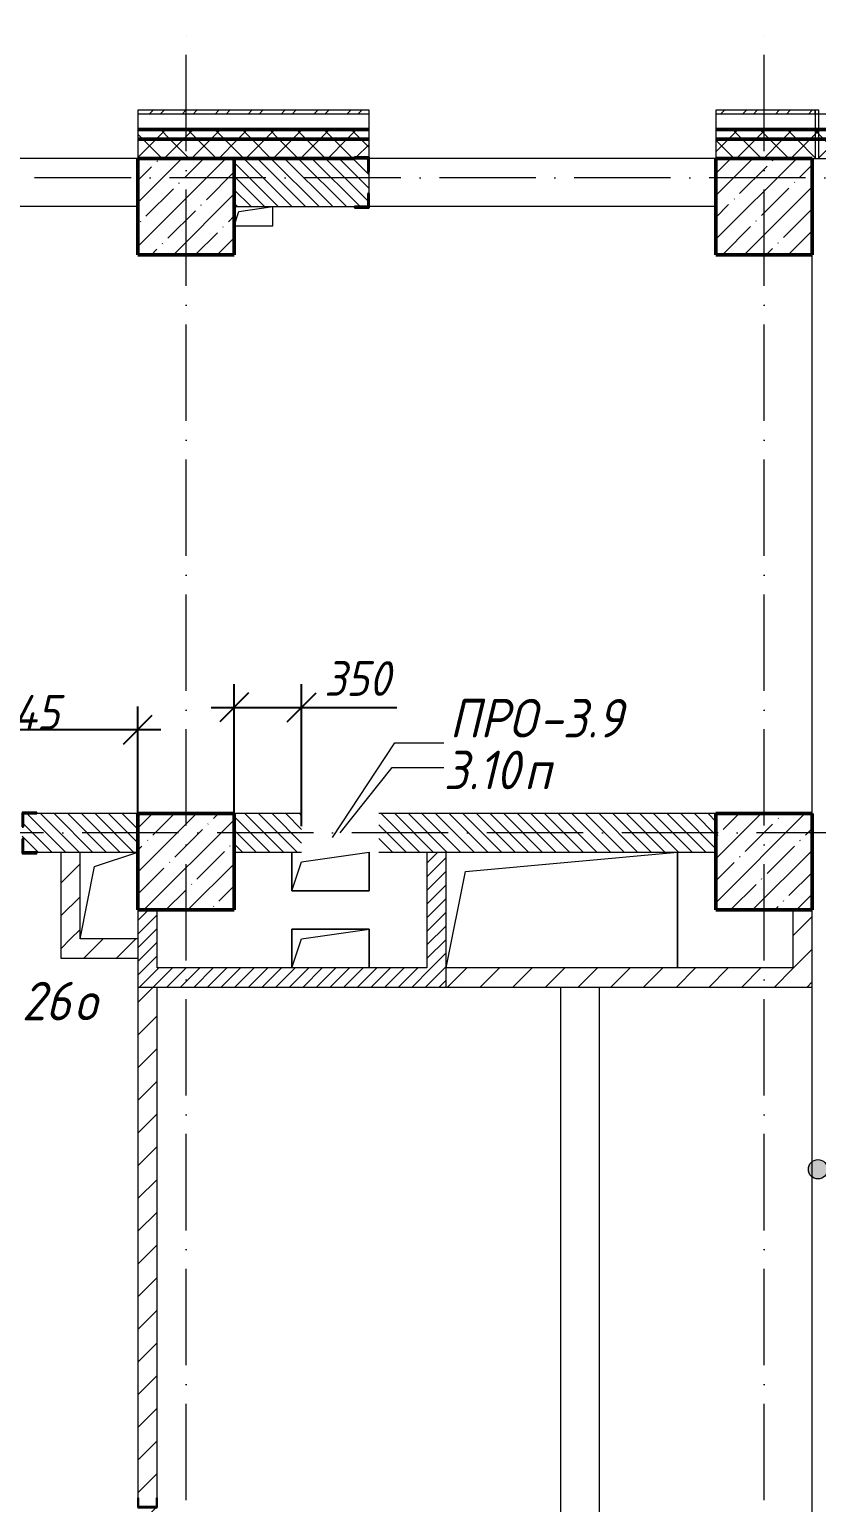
# Model space of a CAD drawing. Header units: millimetres. Extents: x -401725 to 250493, y 305116 to 802890.
# Drawn here: x 178923 to 183008, y 314692 to 322337 of the extents above; entities that cross this region are included whole.
import ezdxf

# ---------------------------------------------------------------- set-up
doc = ezdxf.new("R2010")
doc.units = ezdxf.units.MM
doc.linetypes.add('50_200_ШТРИХ_1Т_ш5_п1_п1_', pattern=[700, 500, -100, 0, -100])
for name, color, linetype, lineweight in [('A-____-____-DIMS', 7, 'Continuous', 9), ('A-FLOR-____-OTLN', 7, 'Continuous', 9), ('A-GENM-____-IDEN', 7, 'Continuous', 9), ('A-GENM-____-MCUT', 7, 'Continuous', 25), ('A-GENM-____-OTLN', 7, 'Continuous', 9), ('A-GENM-____-OTLN-1', 7, 'Continuous', 25), ('A-GLAZ-____-IDEN', 7, 'Continuous', 9), ('A-WALL-____-MCUT-2', 7, 'Continuous', 50), ('A-WALL-____-MCUT-3', 7, 'Continuous', 9), ('A-WALL-____-OTLN', 7, 'Continuous', 9), ('A-WALL-____-PATT-1', 7, 'Continuous', 9), ('A-WALL-FNSH-MCUT-1', 7, 'Continuous', 9), ('G-____-____-TEXT', 7, 'Continuous', 9), ('I-WALL-____-OTLN', 7, 'Continuous', 9), ('S-COLS-____-MCUT', 7, 'Continuous', 50), ('S-COLS-____-OTLN', 7, 'Continuous', 9), ('S-GRID-____-OTLN-1', 7, '50_200_ШТРИХ_1Т_ш5_п1_п1_', 9)]:
    doc.layers.add(name, color=color, linetype=linetype, lineweight=lineweight)
doc.styles.add('ISOCPEUR_I_10', font='isocpeui.ttf', dxfattribs={"width": 0.9, "height": 180})
doc.styles.add('ISOCPEUR_I_9', font='isocpeui.ttf', dxfattribs={"width": 0.9, "height": 250})
doc.dimstyles.new('ISO-1_8_0_9К_СРЕДНИЙ_Кладочные_3', dxfattribs={"dimscale": 304.8, "dimtxt": 179.276612, "dimasz": 0.492126, "dimexe": 0.393701, "dimexo": 0, "dimgap": 0, "dimtad": 1, "dimdec": 3, "dimrnd": 0.001, "dimdsep": 46, "dimtxsty": 'ISOCPEUR_I_10', "dimblk1": 'OBLIQUE', "dimblk2": 'OBLIQUE', "dimsah": 1, "dimcen": 0.09, "dimdle": 0.393701, "dimazin": 0, "dimtfac": 1, "dimtdec": 4, "dimtix": 1, "dimtmove": 0, "dimatfit": 3, "dimfxl": 1, "dimtvp": 1, "dimtolj": 1, "dimtzin": 0, "dimarcsym": 2})
doc.dimstyles.new('ISO-1_8_0_9К_СРЕДНИЙ_Кладочные_4', dxfattribs={"dimscale": 304.8, "dimtxt": 179.276612, "dimasz": 0.492126, "dimexe": 0.393701, "dimexo": 0, "dimgap": 0, "dimtad": 1, "dimdec": 3, "dimrnd": 0.001, "dimdsep": 46, "dimtxsty": 'ISOCPEUR_I_10', "dimblk1": 'OBLIQUE', "dimblk2": 'OBLIQUE', "dimsah": 1, "dimcen": 0.09, "dimdle": 0.393701, "dimazin": 0, "dimtfac": 1, "dimtdec": 4, "dimtix": 1, "dimtmove": 1, "dimatfit": 3, "dimfxl": 1, "dimtvp": 1, "dimtolj": 1, "dimtzin": 0, "dimarcsym": 2})
pattern_1 = [(45, (144685.44, 312186.37), (-84.8528, 84.8528), [])]
pattern_2 = [(45, (144685.44, 312186.37), (-70.71068, 70.71068), []), (135, (144685.44, 312186.37), (-70.71068, -70.71068), [])]
pattern_3 = [(135, (144685.44, 312186.367), (-35.35534, -35.35534), [])]
pattern_4 = [(45, (144685.44, 312186.367), (-35.35534, 35.35534), [])]

# ---------------------------------------------------------------- blocks, each defined once
blk = doc.blocks.new('BSC_Колонна _Прямоугольная - 500х500-V73-АР1_План отверстий 3 этажа в осях 1-64_А-ГГ')
at = {"layer": 'S-COLS-____-OTLN'}
h = blk.add_hatch(dxfattribs=at)
h.set_pattern_fill('FP_110', color=256, style=0, pattern_type=2)
h.set_pattern_definition([(45, (-38050, -5831.04), (-114.04925, 114.04925), []), (45, (-37935.95, -5831.04), (-114.04925, 114.04925), [201.613, -40.323, 3.353, -36.97])])
h.paths.add_polyline_path([(-250, -250), (250, -250), (250, 250), (-250, 250)], flags=0)
at = {"layer": 'S-COLS-____-MCUT'}
for p, q in [((250, 250), (-250, 250)), ((-250, 250), (-250, -250)), ((250, -250), (250, 250)), ((-250, -250), (250, -250))]:
    blk.add_line(p, q, dxfattribs=at)
blk = doc.blocks.new('BSC_Колонна _Прямоугольная - 500х500-V114-АР1_План отверстий 3 этажа в осях 1-64_А-ГГ')
at = {"layer": 'S-COLS-____-OTLN'}
h = blk.add_hatch(dxfattribs=at)
h.set_pattern_fill('FP_137', color=256, style=0, pattern_type=2)
h.set_pattern_definition([(45, (-35050, -5831.04), (-114.04925, 114.04925), []), (45, (-34935.95, -5831.04), (-114.04925, 114.04925), [201.613, -40.323, 3.353, -36.97])])
h.paths.add_polyline_path([(-250, -250), (250, -250), (250, 250), (-250, 250)], flags=0)
at = {"layer": 'S-COLS-____-MCUT'}
for p, q in [((250, 250), (-250, 250)), ((-250, 250), (-250, -250)), ((250, -250), (250, 250)), ((-250, -250), (250, -250))]:
    blk.add_line(p, q, dxfattribs=at)
blk = doc.blocks.new('BSC_Колонна _Прямоугольная - 500х500-V115-АР1_План отверстий 3 этажа в осях 1-64_А-ГГ')
at = {"layer": 'S-COLS-____-OTLN'}
h = blk.add_hatch(dxfattribs=at)
h.set_pattern_fill('FP_138', color=256, style=0, pattern_type=2)
h.set_pattern_definition([(45, (-38050, -9231.04), (-114.04925, 114.04925), []), (45, (-37935.95, -9231.04), (-114.04925, 114.04925), [201.613, -40.323, 3.353, -36.97])])
h.paths.add_polyline_path([(-250, -250), (250, -250), (250, 250), (-250, 250)], flags=0)
at = {"layer": 'S-COLS-____-MCUT'}
for p, q in [((250, 250), (-250, 250)), ((-250, 250), (-250, -250)), ((250, -250), (250, 250)), ((-250, -250), (250, -250))]:
    blk.add_line(p, q, dxfattribs=at)
blk = doc.blocks.new('Фахверк_СКБ_Уголок - 250_2700-27497298-АР1_План отверстий 3 этажа в осях 1-64_А-ГГ')
at = {"layer": 'A-GENM-____-MCUT'}
for p, q in [((200, 181), (125, 181)), ((125, 181), (125, 106)), ((131, 106), (131, 175)), ((131, 175), (200, 175)), ((200, 175), (200, 181)), ((125, 106), (131, 106)), ((131, -6), (125, -6)), ((125, -6), (125, -81)), ((131, -75), (131, -6)), ((200, -75), (131, -75)), ((200, -81), (200, -75)), ((125, -81), (200, -81))]:
    blk.add_line(p, q, dxfattribs=at)
blk = doc.blocks.new('154_Фахверк_СКБ_Швеллер - Тип_100_3550-28487752-АР1_План отверстий 3 этажа в осях 1-64_А-ГГ')
at = {"layer": 'A-GENM-____-MCUT'}
for p, q in [((175, 50), (125, 50)), ((125, 50), (125, -50)), ((128, 47), (175, 47)), ((128, -47), (128, 47)), ((175, 47), (175, 50)), ((125, -50), (175, -50)), ((175, -47), (128, -47)), ((175, -50), (175, -47))]:
    blk.add_line(p, q, dxfattribs=at)
blk = doc.blocks.new('154_Стойка_СКБ_Уголок - СМ-2180_200-28268025-АР1_План отверстий 3 этажа в осях 1-64_А-ГГ')
at = {"layer": 'A-GENM-____-MCUT'}
for p, q in [((125, 156), (125, 81)), ((200, 156), (125, 156)), ((200, 150), (200, 156)), ((125, 81), (131, 81)), ((131, 81), (131, 150)), ((131, 150), (200, 150)), ((131, 19), (125, 19)), ((125, 19), (125, -56)), ((131, -50), (131, 19)), ((125, -56), (200, -56)), ((200, -50), (131, -50)), ((200, -56), (200, -50))]:
    blk.add_line(p, q, dxfattribs=at)
blk = doc.blocks.new('AR_Отверстие прямоугольное _в плите_ - AR_Отверстие прямоугольное _в плите_-30459223-АР1_План отверстий 3 этажа в осях 1-64_А-ГГ')
at = {"layer": 'A-GENM-____-OTLN'}
for p, q in [((-200, 100), (-200, -100)), ((-150, 50), (200, 100)), ((200, -100), (200, 100)), ((-200, -100), (-150, 50)), ((-200, -100), (200, -100))]:
    blk.add_line(p, q, dxfattribs=at)
blk = doc.blocks.new('AR_Отверстие прямоугольное _в плите_ - AR_Отверстие прямоугольное _в плите_-V181-АР1_План отверстий 3 этажа в осях 1-64_А-ГГ')
at = {"layer": 'A-GENM-____-OTLN'}
for p, q in [((-100, -50), (-75, 25)), ((-75, 25), (100, 50)), ((100, -50), (100, 50)), ((-100, -50), (100, -50))]:
    blk.add_line(p, q, dxfattribs=at)
blk = doc.blocks.new('AR_Отверстие прямоугольное _в плите_ - AR_Отверстие прямоугольное _в плите_-V191-АР1_План отверстий 3 этажа в осях 1-64_А-ГГ')
at = {"layer": 'A-GENM-____-OTLN'}
for p, q in [((200, 100), (-200, 100)), ((-200, 100), (-200, -100)), ((-150, 50), (200, 100)), ((200, -100), (200, 100)), ((-200, -100), (-150, 50))]:
    blk.add_line(p, q, dxfattribs=at)
blk = doc.blocks.new('AR_Отверстие прямоугольное _в плите_ - AR_Отверстие прямоугольное _в плите_-V196-АР1_План отверстий 3 этажа в осях 1-64_А-ГГ')
at = {"layer": 'A-GENM-____-OTLN'}
for p, q in [((-75, 150), (150, 225)), ((-150, -225), (-75, 150))]:
    blk.add_line(p, q, dxfattribs=at)
blk = doc.blocks.new('AR_Отверстие прямоугольное _в плите_ - AR_Отверстие прямоугольное _в плите_-V205-АР1_План отверстий 3 этажа в осях 1-64_А-ГГ')
at = {"layer": 'A-GENM-____-OTLN'}
for p, q in [((-500, 200), (600, 300)), ((600, -300), (600, 300)), ((-600, -300), (-500, 200))]:
    blk.add_line(p, q, dxfattribs=at)
blk = doc.blocks.new('Стены 4 - Стены 4-31195499-АР1_План отверстий 3 этажа в осях 1-64_А-ГГ')
at = {"layer": 'A-WALL-____-MCUT-3'}
for p, q in [((-1798.5, 41030.2), (-1798.5, 41010.2)), ((-1548.5, 41030.2), (-1798.5, 41030.2)), ((-1798.5, 41010.2), (-1548.5, 41010.2)), ((-1548.5, 41010.2), (-1548.5, 41030.2))]:
    blk.add_line(p, q, dxfattribs=at)
blk = doc.blocks.new('_Oblique')
at = {"color": 0, "linetype": 'ByBlock', "lineweight": -2}
blk.add_line((-0.5, -0.5), (0.5, 0.5), dxfattribs=at)
blk = doc.blocks.new('*D10129')
at = {"layer": 'A-____-____-DIMS', "color": 0, "lineweight": -2, "transparency": 16777216}
for p, q in [((178240.4, 318267.4), (178240.4, 318823.5)), ((179485.4, 318267.4), (179485.4, 318823.5)), ((178120.4, 318703.5), (179605.4, 318703.5))]:
    blk.add_line(p, q, dxfattribs=at)
at = {"layer": 'Defpoints', "color": 0, "transparency": 16777216}
for p in [(179485.4, 318703.5), (178240.4, 318267.4), (179485.4, 318267.4)]:
    blk.add_point(p, dxfattribs=at)
at = {"layer": 'A-____-____-DIMS', "color": 0, "lineweight": -2, "transparency": 16777216, "xscale": 150, "yscale": 150, "zscale": 150, "rotation": 180}
blk.add_blockref('_Oblique', (178240.4, 318703.5), dxfattribs=at)
at = {"layer": 'A-____-____-DIMS', "color": 0, "lineweight": -2, "transparency": 16777216, "xscale": 150, "yscale": 150, "zscale": 150}
blk.add_blockref('_Oblique', (179485.4, 318703.5), dxfattribs=at)
at = {"layer": 'A-____-____-DIMS', "color": 0, "transparency": 16777216, "insert": (178862.9, 318793.5), "char_height": 180, "width": 521.281, "attachment_point": 5, "style": 'ISOCPEUR_I_10'}
blk.add_mtext('\\A1;1245', dxfattribs=at)
blk = doc.blocks.new('*D10130')
at = {"layer": 'A-____-____-DIMS', "color": 0, "lineweight": -2, "transparency": 16777216}
for p, q in [((179985.4, 318267.4), (179985.4, 318938.7)), ((180335.4, 318202.3), (180335.4, 318938.7)), ((179865.4, 318818.7), (180335.4, 318818.7)), ((180335.4, 318818.7), (180829.6, 318818.7))]:
    blk.add_line(p, q, dxfattribs=at)
at = {"layer": 'Defpoints', "color": 0, "transparency": 16777216}
for p in [(180335.4, 318818.7), (179985.4, 318267.4), (180335.4, 318202.3)]:
    blk.add_point(p, dxfattribs=at)
at = {"layer": 'A-____-____-DIMS', "color": 0, "lineweight": -2, "transparency": 16777216, "xscale": 150, "yscale": 150, "zscale": 150, "rotation": 180}
blk.add_blockref('_Oblique', (179985.4, 318818.7), dxfattribs=at)
at = {"layer": 'A-____-____-DIMS', "color": 0, "lineweight": -2, "transparency": 16777216, "xscale": 150, "yscale": 150, "zscale": 150}
blk.add_blockref('_Oblique', (180335.4, 318818.7), dxfattribs=at)
at = {"layer": 'A-____-____-DIMS', "color": 0, "transparency": 16777216, "insert": (180452.7, 319058.7), "char_height": 180, "width": 409.578, "attachment_point": 1, "line_spacing_factor": 1.149209, "style": 'ISOCPEUR_I_10'}
blk.add_mtext('\\A1;350', dxfattribs=at)

msp = doc.modelspace()

# ---------------------------------------------------------------- hatches: boundary and pattern name
at = {"layer": 'A-WALL-____-PATT-1'}
h = msp.add_hatch(dxfattribs=at)
h.set_pattern_fill('FP_3', color=256, style=0, pattern_type=2)
h.set_pattern_definition([(45, (144685.44, 312186.37), (-85.5366, 85.5366), []), (45, (144742.46, 312186.37), (-85.5366, 85.5366), [])])
h.paths.add_polyline_path([(183000.4376, 321897.4093), (183000.4376, 321917.4093), (182485.4376, 321917.4093), (182485.4376, 321897.4093)], flags=0)
h.paths.add_polyline_path([(179485.4376, 321897.4093), (180685.4376, 321897.4093), (180685.4376, 321917.4093), (179485.4376, 321917.4093)], flags=0)
h.paths.add_polyline_path([(177685.4376, 321897.4093), (177685.4376, 321917.4093), (176485.4376, 321917.4093), (176486.1179, 321897.4093)], flags=0)
h.paths.add_polyline_path([(174685.4376, 321897.4093), (174685.4376, 321917.4093), (173485.4376, 321917.4093), (173485.4376, 321897.4093)], flags=0)
h.paths.add_polyline_path([(171685.4376, 321897.4093), (171685.4376, 321917.4093), (168535.4376, 321917.4093), (168535.4376, 321897.4093), (169416.2607, 321897.4093)], flags=0)
h = msp.add_hatch(dxfattribs=at)
h.set_pattern_fill('FP_1', color=256, style=0, pattern_type=2)
h.set_pattern_definition(pattern_2)
h.paths.add_polyline_path([(219035.4376, 321767.4093), (219035.4376, 321817.4093), (212685.4376, 321817.4093), (212685.4376, 321767.4093), (218905.2608, 321767.4093)], flags=0)
h.paths.add_polyline_path([(204765.5465, 321767.4093), (204885.4376, 321767.4093), (204885.4376, 321817.4093), (203685.4376, 321817.4093), (203685.4376, 321767.4093)], flags=0)
h.paths.add_polyline_path([(201885.4376, 321767.4093), (201885.4376, 321817.4093), (200685.4376, 321817.4093), (200685.4376, 321767.4093), (201230.6179, 321767.4093)], flags=0)
h.paths.add_polyline_path([(198885.4376, 321767.4093), (198885.4376, 321817.4093), (197685.4376, 321817.4093), (197685.4376, 321767.4093), (197695.6893, 321767.4093)], flags=0)
h.paths.add_polyline_path([(195885.4376, 321767.4093), (195885.4376, 321817.4093), (194685.4376, 321817.4093), (194685.4376, 321767.4093)], flags=0)
h.paths.add_polyline_path([(191685.4376, 321767.4093), (192885.4376, 321767.4093), (192885.4376, 321817.4093), (191685.4376, 321817.4093)], flags=0)
h.paths.add_polyline_path([(189885.4376, 321767.4093), (189885.4376, 321817.4093), (188685.4376, 321817.4093), (188685.4376, 321767.4093), (188858.3679, 321767.4093)], flags=0)
h.paths.add_polyline_path([(186885.4376, 321767.4093), (186885.4376, 321817.4093), (185685.4376, 321817.4093), (185685.4376, 321767.4093)], flags=0)
h.paths.add_polyline_path([(183555.975, 321767.4093), (183885.4376, 321767.4093), (183885.4376, 321817.4093), (182485.4376, 321817.4093), (182485.4376, 321767.4093)], flags=0)
h.paths.add_polyline_path([(179485.4376, 321767.4093), (180685.4376, 321767.4093), (180685.4376, 321817.4093), (179485.4376, 321817.4093)], flags=0)
h.paths.add_polyline_path([(177685.4376, 321767.4093), (177685.4376, 321817.4093), (176485.4376, 321817.4093), (176486.1179, 321767.4093)], flags=0)
h.paths.add_polyline_path([(174685.4376, 321767.4093), (174685.4376, 321817.4093), (173485.4376, 321817.4093), (173485.4376, 321767.4093)], flags=0)
h.paths.add_polyline_path([(171685.4376, 321767.4093), (171685.4376, 321817.4093), (168515.4376, 321817.4093), (168515.4376, 321767.4093), (169416.2607, 321767.4093)], flags=0)
h = msp.add_hatch(dxfattribs=at)
h.set_pattern_fill('FP_1', color=256, style=0, pattern_type=2)
h.set_pattern_definition(pattern_2)
h.paths.add_polyline_path([(219035.4376, 321667.4093), (219035.4376, 321767.4093), (212685.4376, 321767.4093), (212685.4376, 321673.4093), (212760.4376, 321673.4093), (212760.4376, 321667.4093), (218905.2608, 321667.4093)], flags=0)
h.paths.add_polyline_path([(204765.5465, 321667.4093), (204810.4376, 321667.4093), (204810.4376, 321673.4093), (204885.4376, 321673.4093), (204885.4376, 321767.4093), (203685.4376, 321767.4093), (203685.4376, 321673.4093), (203760.4376, 321673.4093), (203760.4376, 321667.4093), (204535.4376, 321667.4093)], flags=0)
h.paths.add_polyline_path([(201810.4376, 321667.4093), (201810.4376, 321673.4093), (201885.4376, 321673.4093), (201885.4376, 321767.4093), (200685.4376, 321767.4093), (200685.4376, 321673.4093), (200760.4376, 321673.4093), (200760.4376, 321667.4093), (201230.6179, 321667.4093)], flags=0)
h.paths.add_polyline_path([(198810.4376, 321667.4093), (198810.4376, 321673.4093), (198885.4376, 321673.4093), (198885.4376, 321767.4093), (197685.4376, 321767.4093), (197685.4376, 321673.4093), (197760.4376, 321673.4093), (197760.4376, 321667.4093), (198535.4376, 321667.4093)], flags=0)
h.paths.add_polyline_path([(195810.4376, 321667.4093), (195810.4376, 321673.4093), (195885.4376, 321673.4093), (195885.4376, 321767.4093), (194685.4376, 321767.4093), (194685.4376, 321673.4093), (194760.4376, 321673.4093), (194760.4376, 321667.4093), (195035.4376, 321667.4093)], flags=0)
h.paths.add_polyline_path([(192810.4376, 321667.4093), (192810.4376, 321673.4093), (192885.4376, 321673.4093), (192885.4376, 321767.4093), (191685.4376, 321767.4093), (191685.4376, 321673.4093), (191760.4376, 321673.4093), (191760.4376, 321667.4093), (192393.2965, 321667.4093)], flags=0)
h.paths.add_polyline_path([(188760.4376, 321667.4093), (189810.4376, 321667.4093), (189810.4376, 321673.4093), (189885.4376, 321673.4093), (189885.4376, 321767.4093), (188685.4376, 321767.4093), (188685.4376, 321673.4093), (188760.4376, 321673.4093)], flags=0)
h.paths.add_polyline_path([(186035.4376, 321667.4093), (186810.4376, 321667.4093), (186810.4376, 321673.4093), (186885.4376, 321673.4093), (186885.4376, 321767.4093), (185685.4376, 321767.4093), (185685.4376, 321673.4093), (185760.4376, 321673.4093), (185760.4376, 321667.4093)], flags=0)
h.paths.add_polyline_path([(183555.975, 321667.4093), (183810.4376, 321667.4093), (183810.4376, 321673.4093), (183885.4376, 321673.4093), (183885.4376, 321767.4093), (182485.4376, 321767.4093), (182485.4376, 321667.4093), (183535.4376, 321667.4093)], flags=0)
h.paths.add_polyline_path([(180021.0465, 321667.4093), (180610.4376, 321667.4093), (180610.4376, 321673.4093), (180685.4376, 321673.4093), (180685.4376, 321767.4093), (179485.4376, 321767.4093), (179485.4376, 321667.4093), (179985.4376, 321667.4093)], flags=0)
h.paths.add_polyline_path([(177610.4376, 321667.4093), (177610.4376, 321673.4093), (177685.4376, 321673.4093), (177685.4376, 321767.4093), (176485.4376, 321767.4093), (176486.1179, 321673.4093), (176560.4376, 321673.4093), (176560.4376, 321667.4093)], flags=0)
h.paths.add_polyline_path([(174610.4376, 321667.4093), (174610.4376, 321673.4093), (174685.4376, 321673.4093), (174685.4376, 321767.4093), (173485.4376, 321767.4093), (173485.4376, 321667.4093), (173985.4376, 321667.4093)], flags=0)
h.paths.add_polyline_path([(171610.4376, 321667.4093), (171610.4376, 321673.4093), (171685.4376, 321673.4093), (171685.4376, 321767.4093), (168515.4376, 321767.4093), (168515.4376, 321667.4093), (170985.4376, 321667.4093)], flags=0)
h = msp.add_hatch(dxfattribs=at)
h.set_pattern_fill('FP_6', color=256, style=0, pattern_type=2)
h.set_pattern_definition(pattern_3)
h.paths.add_polyline_path([(179985.4376, 321417.4093), (180679.4376, 321417.4093), (180679.4376, 321486.4093), (180685.4376, 321486.4093), (180685.4376, 321598.4093), (180679.4376, 321598.4093), (180679.4376, 321667.4093), (179985.4376, 321667.4093)], flags=0)
h = msp.add_hatch(dxfattribs=at)
h.set_pattern_fill('FP_6', color=256, style=0, pattern_type=2)
h.set_pattern_definition(pattern_3)
h.paths.add_polyline_path([(178960.4376, 318067.4093), (179485.4376, 318067.4093), (179485.4376, 318267.4093), (178891.4376, 318267.4093), (178891.4376, 318198.4093), (178885.4376, 318198.4093), (178885.4376, 318136.4093), (178891.4376, 318136.4093), (178891.4376, 318067.4093)], flags=0)
h.paths.add_polyline_path([(177660.4376, 318067.4093), (177729.4376, 318067.4093), (177729.4376, 318136.4093), (177735.4376, 318136.4093), (177735.4376, 318198.4093), (177729.4376, 318198.4093), (177729.4376, 318267.4093), (177285.4376, 318267.4093), (177285.4376, 318067.4093)], flags=0)
h.paths.add_polyline_path([(176585.4376, 318067.4093), (176585.4376, 318267.4093), (175791.4376, 318267.4093), (175791.4376, 318198.4093), (175785.4376, 318198.4093), (175785.4376, 318136.4093), (175791.4376, 318136.4093), (175791.4376, 318067.4093), (176486.1179, 318067.4093)], flags=0)
h.paths.add_polyline_path([(174860.4376, 318067.4093), (175079.4376, 318067.4093), (175079.4376, 318136.4093), (175085.4376, 318136.4093), (175085.4376, 318198.4093), (175079.4376, 318198.4093), (175079.4376, 318267.4093), (174791.4376, 318267.4093), (174791.4376, 318198.4093), (174785.4376, 318198.4093), (174785.4376, 318136.4093), (174791.4376, 318136.4093), (174791.4376, 318067.4093)], flags=0)
h.paths.add_polyline_path([(173985.4376, 318067.4093), (174079.4376, 318067.4093), (174079.4376, 318136.4093), (174085.4376, 318136.4093), (174085.4376, 318198.4093), (174079.4376, 318198.4093), (174079.4376, 318267.4093), (173985.4376, 318267.4093), (173985.4376, 318161.4093)], flags=0)
h = msp.add_hatch(dxfattribs=at)
h.set_pattern_fill('FP_6', color=256, style=0, pattern_type=2)
h.set_pattern_definition(pattern_3)
h.paths.add_polyline_path([(182485.4376, 318067.4093), (182485.4376, 318267.4093), (180735.4376, 318267.4093), (180735.4376, 318067.4093), (181788.5107, 318067.4093)], flags=0)
h.paths.add_polyline_path([(180021.0465, 318067.4093), (180335.4376, 318067.4093), (180335.4376, 318267.4093), (179985.4376, 318267.4093), (179985.4376, 318067.4093)], flags=0)
h = msp.add_hatch(dxfattribs=at)
h.set_pattern_fill('FP_4', color=256, style=0, pattern_type=2)
h.set_pattern_definition(pattern_1)
h.paths.add_polyline_path([(179185.4376, 317617.4093), (179185.4376, 318067.4093), (179085.4376, 318067.4093), (179085.4376, 317617.4093)], flags=0)
h = msp.add_hatch(dxfattribs=at)
h.set_pattern_fill('FP_5', color=256, style=0, pattern_type=2)
h.set_pattern_definition(pattern_4)
h.paths.add_polyline_path([(181085.4376, 317467.4093), (181085.4376, 318067.4093), (180985.4376, 318067.4093), (180985.4376, 317467.4093)], flags=0)
h = msp.add_hatch(dxfattribs=at)
h.set_pattern_fill('FP_5', color=256, style=0, pattern_type=2)
h.set_pattern_definition(pattern_4)
h.paths.add_polyline_path([(179585.4376, 317367.4093), (179585.4376, 317767.4093), (179485.4376, 317767.4093), (179485.4376, 317367.4093)], flags=0)
h = msp.add_hatch(dxfattribs=at)
h.set_pattern_fill('FP_4', color=256, style=0, pattern_type=2)
h.set_pattern_definition(pattern_1)
h.paths.add_polyline_path([(182985.4376, 317367.4093), (182985.4376, 317767.4093), (182885.4376, 317767.4093), (182885.4376, 317367.4093)], flags=0)
h = msp.add_hatch(dxfattribs=at)
h.set_pattern_fill('FP_4', color=256, style=0, pattern_type=2)
h.set_pattern_definition(pattern_1)
h.paths.add_polyline_path([(179485.4376, 317517.4093), (179485.4376, 317617.4093), (179085.4376, 317617.4093), (179085.4376, 317517.4093)], flags=0)
h = msp.add_hatch(dxfattribs=at)
h.set_pattern_fill('FP_5', color=256, style=0, pattern_type=2)
h.set_pattern_definition(pattern_4)
h.paths.add_polyline_path([(181085.4376, 317367.4093), (181085.4376, 317467.4093), (179585.4376, 317467.4093), (179585.4376, 317367.4093), (180021.0465, 317367.4093)], flags=0)
h = msp.add_hatch(dxfattribs=at)
h.set_pattern_fill('FP_4', color=256, style=0, pattern_type=2)
h.set_pattern_definition(pattern_1)
h.paths.add_polyline_path([(182885.4376, 317367.4093), (182885.4376, 317467.4093), (181085.4376, 317467.4093), (181085.4376, 317367.4093), (181788.5107, 317367.4093)], flags=0)
h = msp.add_hatch(dxfattribs=at)
h.set_pattern_fill('FP_4', color=256, style=0, pattern_type=2)
h.set_pattern_definition(pattern_1)
h.paths.add_polyline_path([(179488.4376, 310767.4093), (179582.4376, 310767.4093), (179582.4376, 310814.4093), (179488.4376, 310814.4093)], flags=0)
h.paths.add_polyline_path([(179577.8376, 311971.9093), (179577.8376, 312013.4093), (179585.4376, 312013.4093), (179585.4376, 314667.4093), (179485.4376, 314667.4093), (179486.2895, 312013.4093), (179493.0376, 312013.4093), (179493.0376, 311971.9093)], flags=0)
h.paths.add_polyline_path([(179582.4376, 314670.4093), (179582.4376, 314717.4093), (179585.4376, 314717.4093), (179585.4376, 317367.4093), (179485.4376, 317367.4093), (179485.4376, 314717.4093), (179488.4376, 314717.4093), (179488.4376, 314670.4093), (179535.4932, 314670.4093)], flags=0)
at = {"layer": 'G-____-____-TEXT'}
h = msp.add_hatch(color=256, dxfattribs=at)
edge = h.paths.add_edge_path(flags=0)
edge.add_arc((183015.4321, 316421.7736), 50, 0, 360)
at = {"layer": 'S-COLS-____-OTLN'}
h = msp.add_hatch(dxfattribs=at)
h.set_pattern_fill('FP_38', color=256, style=0, pattern_type=2)
h.set_pattern_definition([(45, (144685.44, 312186.37), (-114.04925, 114.04925), []), (45, (144799.49, 312186.37), (-114.04925, 114.04925), [201.612, -40.322, 3.353, -36.97])])
h.paths.add_polyline_path([(179485.4376, 321167.4093), (179985.4376, 321167.4093), (179985.4376, 321667.4093), (179485.4376, 321667.4093)], flags=0)

# ---------------------------------------------------------------- linework, layer by layer
at = {"layer": 'A-FLOR-____-OTLN'}
for p, q in [((182985.4376, 318267.4093), (182985.4376, 321167.4093)), ((180285.4376, 317867.4093), (180285.4376, 318067.4093)), ((180685.4376, 318067.4093), (180685.4376, 317867.4093)), ((182285.4376, 318067.4093), (182285.4376, 317467.4093)), ((180685.4376, 317867.4093), (180285.4376, 317867.4093)), ((180285.4376, 317667.4093), (180685.4376, 317667.4093)), ((180285.4376, 317467.4093), (180285.4376, 317667.4093)), ((180685.4376, 317667.4093), (180685.4376, 317467.4093)), ((182985.4376, 310767.4093), (182985.4376, 317367.4093))]:
    msp.add_line(p, q, dxfattribs=at)
at = {"layer": 'A-GENM-____-IDEN'}
for p, q in [((180495.4866, 318143.2868), (180818.7594, 318635.3567)), ((180818.7594, 318635.3567), (181073.6669, 318635.3567))]:
    msp.add_line(p, q, dxfattribs=at)
at = {"layer": 'A-GLAZ-____-IDEN'}
for p, q in [((180535.4376, 318167.4093), (180804.5522, 318506.4556)), ((180804.5522, 318506.4556), (181073.6669, 318506.4556))]:
    msp.add_line(p, q, dxfattribs=at)
at = {"layer": 'A-WALL-____-MCUT-2'}
for p, q in [((180685.4376, 321817.4093), (179485.4376, 321817.4093)), ((180685.4376, 321767.4093), (179485.4376, 321767.4093)), ((183885.4376, 321817.4093), (182485.4376, 321817.4093)), ((183885.4376, 321767.4093), (182485.4376, 321767.4093)), ((179985.4376, 321667.4093), (180610.4376, 321667.4093))]:
    msp.add_line(p, q, dxfattribs=at)
at = {"layer": 'A-WALL-____-MCUT-3'}
for p, q in [((180685.4376, 321897.4093), (179485.4376, 321897.4093)), ((179485.4376, 321897.4093), (179485.4376, 321667.4093)), ((180685.4376, 321673.4093), (180685.4376, 321897.4093)), ((183885.4376, 321897.4093), (182485.4376, 321897.4093)), ((182485.4376, 321897.4093), (182485.4376, 321667.4093)), ((179485.4376, 321667.4093), (179985.4376, 321667.4093)), ((179985.4376, 321667.4093), (179985.4376, 321417.4093)), ((182985.4376, 321667.4093), (183535.4376, 321667.4093)), ((180685.4376, 321486.4093), (180685.4376, 321598.4093)), ((179985.4376, 321417.4093), (180610.4376, 321417.4093)), ((179485.4376, 318267.4093), (178960.4376, 318267.4093)), ((180335.4376, 318267.4093), (179985.4376, 318267.4093)), ((182485.4376, 318267.4093), (180735.4376, 318267.4093)), ((178960.4376, 318067.4093), (179485.4376, 318067.4093)), ((179985.4376, 318067.4093), (180335.4376, 318067.4093)), ((180735.4376, 318067.4093), (182485.4376, 318067.4093))]:
    msp.add_line(p, q, dxfattribs=at)
at = {"layer": 'A-WALL-____-OTLN'}
for p, q in [((179485.4376, 321667.4093), (177685.4376, 321667.4093)), ((182485.4376, 321667.4093), (180685.4376, 321667.4093)), ((179485.4376, 321417.4093), (177685.4376, 321417.4093)), ((182485.4376, 321417.4093), (180685.4376, 321417.4093))]:
    msp.add_line(p, q, dxfattribs=at)
at = {"layer": 'A-WALL-FNSH-MCUT-1'}
for p, q in [((180685.4376, 321917.4093), (179485.4376, 321917.4093)), ((179485.4376, 321917.4093), (179485.4376, 321897.4093)), ((180685.4376, 321897.4093), (180685.4376, 321917.4093)), ((183000.4376, 321917.4093), (182485.4376, 321917.4093)), ((182485.4376, 321917.4093), (182485.4376, 321897.4093)), ((183000.4376, 321897.4093), (183000.4376, 321917.4093)), ((180685.4376, 321897.4093), (180685.4376, 321897.4093)), ((179085.4376, 318067.4093), (179085.4376, 317517.4093)), ((179185.4376, 317617.4093), (179185.4376, 318067.4093)), ((180985.4376, 318067.4093), (180985.4376, 317467.4093)), ((181085.4376, 317367.4093), (181085.4376, 318067.4093)), ((179485.4376, 317767.4093), (179485.4376, 314717.4093)), ((179585.4376, 317467.4093), (179585.4376, 317767.4093)), ((182885.4376, 317767.4093), (182885.4376, 317467.4093)), ((182985.4376, 317367.4093), (182985.4376, 317767.4093)), ((179485.4376, 317617.4093), (179185.4376, 317617.4093)), ((179085.4376, 317517.4093), (179485.4376, 317517.4093)), ((180985.4376, 317467.4093), (179585.4376, 317467.4093)), ((182885.4376, 317467.4093), (181085.4376, 317467.4093)), ((179485.4376, 317367.4093), (182985.4376, 317367.4093)), ((179585.4376, 314717.4093), (179585.4376, 317367.4093))]:
    msp.add_line(p, q, dxfattribs=at)
at = {"layer": 'G-____-____-TEXT'}
msp.add_circle((183015.4321, 316421.7736), 50, dxfattribs=at)
at = {"layer": 'I-WALL-____-OTLN'}
for p, q in [((181680.4376, 312242.4094), (181680.4376, 317367.4093)), ((181880.4376, 317367.4093), (181880.4376, 312042.4094))]:
    msp.add_line(p, q, dxfattribs=at)
at = {"layer": 'S-COLS-____-MCUT'}
for p, q in [((179985.4376, 321667.4093), (179485.4376, 321667.4093)), ((179485.4376, 321667.4093), (179485.4376, 321167.4093)), ((179985.4376, 321167.4093), (179985.4376, 321667.4093)), ((179485.4376, 321167.4093), (179985.4376, 321167.4093))]:
    msp.add_line(p, q, dxfattribs=at)
at = {"layer": 'S-GRID-____-OTLN-1'}
for p, q in [((179735.4376, 307703.761), (179735.4376, 322336.9067)), ((182735.4376, 307703.761), (182735.4376, 322336.9067)), ((248759.8442, 321567.4093), (140255.5819, 321567.4093)), ((235004.2249, 318167.4093), (140016.6674, 318167.4093))]:
    msp.add_line(p, q, dxfattribs=at)

# ---------------------------------------------------------------- block references
at = {"layer": 'A-GENM-____-OTLN'}
for name, p in [('AR_Отверстие прямоугольное _в плите_ - AR_Отверстие прямоугольное _в плите_-V181-АР1_План отверстий 3 этажа в осях 1-64_А-ГГ', (180085.4376, 321367.4093)), ('AR_Отверстие прямоугольное _в плите_ - AR_Отверстие прямоугольное _в плите_-V196-АР1_План отверстий 3 этажа в осях 1-64_А-ГГ', (179335.4376, 317842.4093)), ('AR_Отверстие прямоугольное _в плите_ - AR_Отверстие прямоугольное _в плите_-30459223-АР1_План отверстий 3 этажа в осях 1-64_А-ГГ', (180485.4376, 317967.4093)), ('AR_Отверстие прямоугольное _в плите_ - AR_Отверстие прямоугольное _в плите_-V205-АР1_План отверстий 3 этажа в осях 1-64_А-ГГ', (181685.4376, 317767.4093)), ('AR_Отверстие прямоугольное _в плите_ - AR_Отверстие прямоугольное _в плите_-V191-АР1_План отверстий 3 этажа в осях 1-64_А-ГГ', (180485.4376, 317567.4093))]:
    msp.add_blockref(name, p, dxfattribs=at)
at = {"layer": 'A-GENM-____-OTLN-1'}
for name, p, rotation in [('Фахверк_СКБ_Уголок - 250_2700-27497298-АР1_План отверстий 3 этажа в осях 1-64_А-ГГ', (180810.4376, 321592.4093), 180), ('154_Фахверк_СКБ_Швеллер - Тип_100_3550-28487752-АР1_План отверстий 3 этажа в осях 1-64_А-ГГ', (179535.4376, 314542.4093), 89.99999999999991)]:
    msp.add_blockref(name, p, dxfattribs=dict(at, rotation=rotation))
msp.add_blockref('154_Стойка_СКБ_Уголок - СМ-2180_200-28268025-АР1_План отверстий 3 этажа в осях 1-64_А-ГГ', (178760.4376, 318117.4093), dxfattribs=at)
at = {"layer": 'A-WALL-____-OTLN', "rotation": 89.9999999999999}
msp.add_blockref('Стены 4 - Стены 4-31195499-АР1_План отверстий 3 этажа в осях 1-64_А-ГГ', (224030.6796, 323465.9211), dxfattribs=at)
at = {"layer": 'S-COLS-____-OTLN'}
for name, p in [('BSC_Колонна _Прямоугольная - 500х500-V115-АР1_План отверстий 3 этажа в осях 1-64_А-ГГ', (182735.4376, 321417.4093)), ('BSC_Колонна _Прямоугольная - 500х500-V114-АР1_План отверстий 3 этажа в осях 1-64_А-ГГ', (179735.4376, 318017.4093)), ('BSC_Колонна _Прямоугольная - 500х500-V73-АР1_План отверстий 3 этажа в осях 1-64_А-ГГ', (182735.4376, 318017.4093))]:
    msp.add_blockref(name, p, dxfattribs=at)

# ---------------------------------------------------------------- texts
at = {"layer": 'A-GENM-____-IDEN', "char_height": 200, "attachment_point": 1, "style": 'ISOCPEUR_I_9'}
for s, insert, width in [('ПРО', (181103.2602, 318862.4729), 562.784625), ('-3.9', (181567.604, 318862.4729), 548.35425)]:
    msp.add_mtext(s, dxfattribs=dict(at, insert=insert, width=width))
at = {"layer": 'A-GLAZ-____-IDEN', "char_height": 200, "attachment_point": 1, "style": 'ISOCPEUR_I_9'}
for s, insert, width in [('3.10', (181073.6669, 318594.0702), 505.063125), ('\\fISOCPEUR|b0|i1|c204|p34|;\\W.9;п', (181490.3856, 318594.0702), 158.734125), ('3.26', (178703.9279, 317394.7125), 548.35425), ('\\fISOCPEUR|b0|i1|c204|p34|;\\W.9;о', (179156.3654, 317394.7125), 158.734125)]:
    msp.add_mtext(s, dxfattribs=dict(at, insert=insert, width=width))

# ---------------------------------------------------------------- dimensions: what is measured, and where the dimension line sits
at = {"layer": 'A-____-____-DIMS'}
dim = msp.add_linear_dim(base=(180335.4376, 318818.6661), p1=(179985.4376, 318267.4093), p2=(180335.4376, 318202.284), dimstyle='ISO-1_8_0_9К_СРЕДНИЙ_Кладочные_3', override={"dimpost": '<>', "dimfxl": 356.00746}, dxfattribs=at)
dim.commit()
dim.dimension.update_dxf_attribs({"geometry": '*D10130', "text_midpoint": (180657.5012, 318818.6661), "dimtype": 160})
dim = msp.add_linear_dim(base=(179485.4376, 318703.5041), p1=(178240.4376, 318267.4093), p2=(179485.4376, 318267.4093), dimstyle='ISO-1_8_0_9К_СРЕДНИЙ_Кладочные_4', override={"dimpost": '<>', "dimfxl": 1245}, dxfattribs=at)
dim.commit()
dim.dimension.update_dxf_attribs({"geometry": '*D10129', "text_midpoint": (178862.9376, 318793.5041)})

doc.saveas('drawing.dxf')
